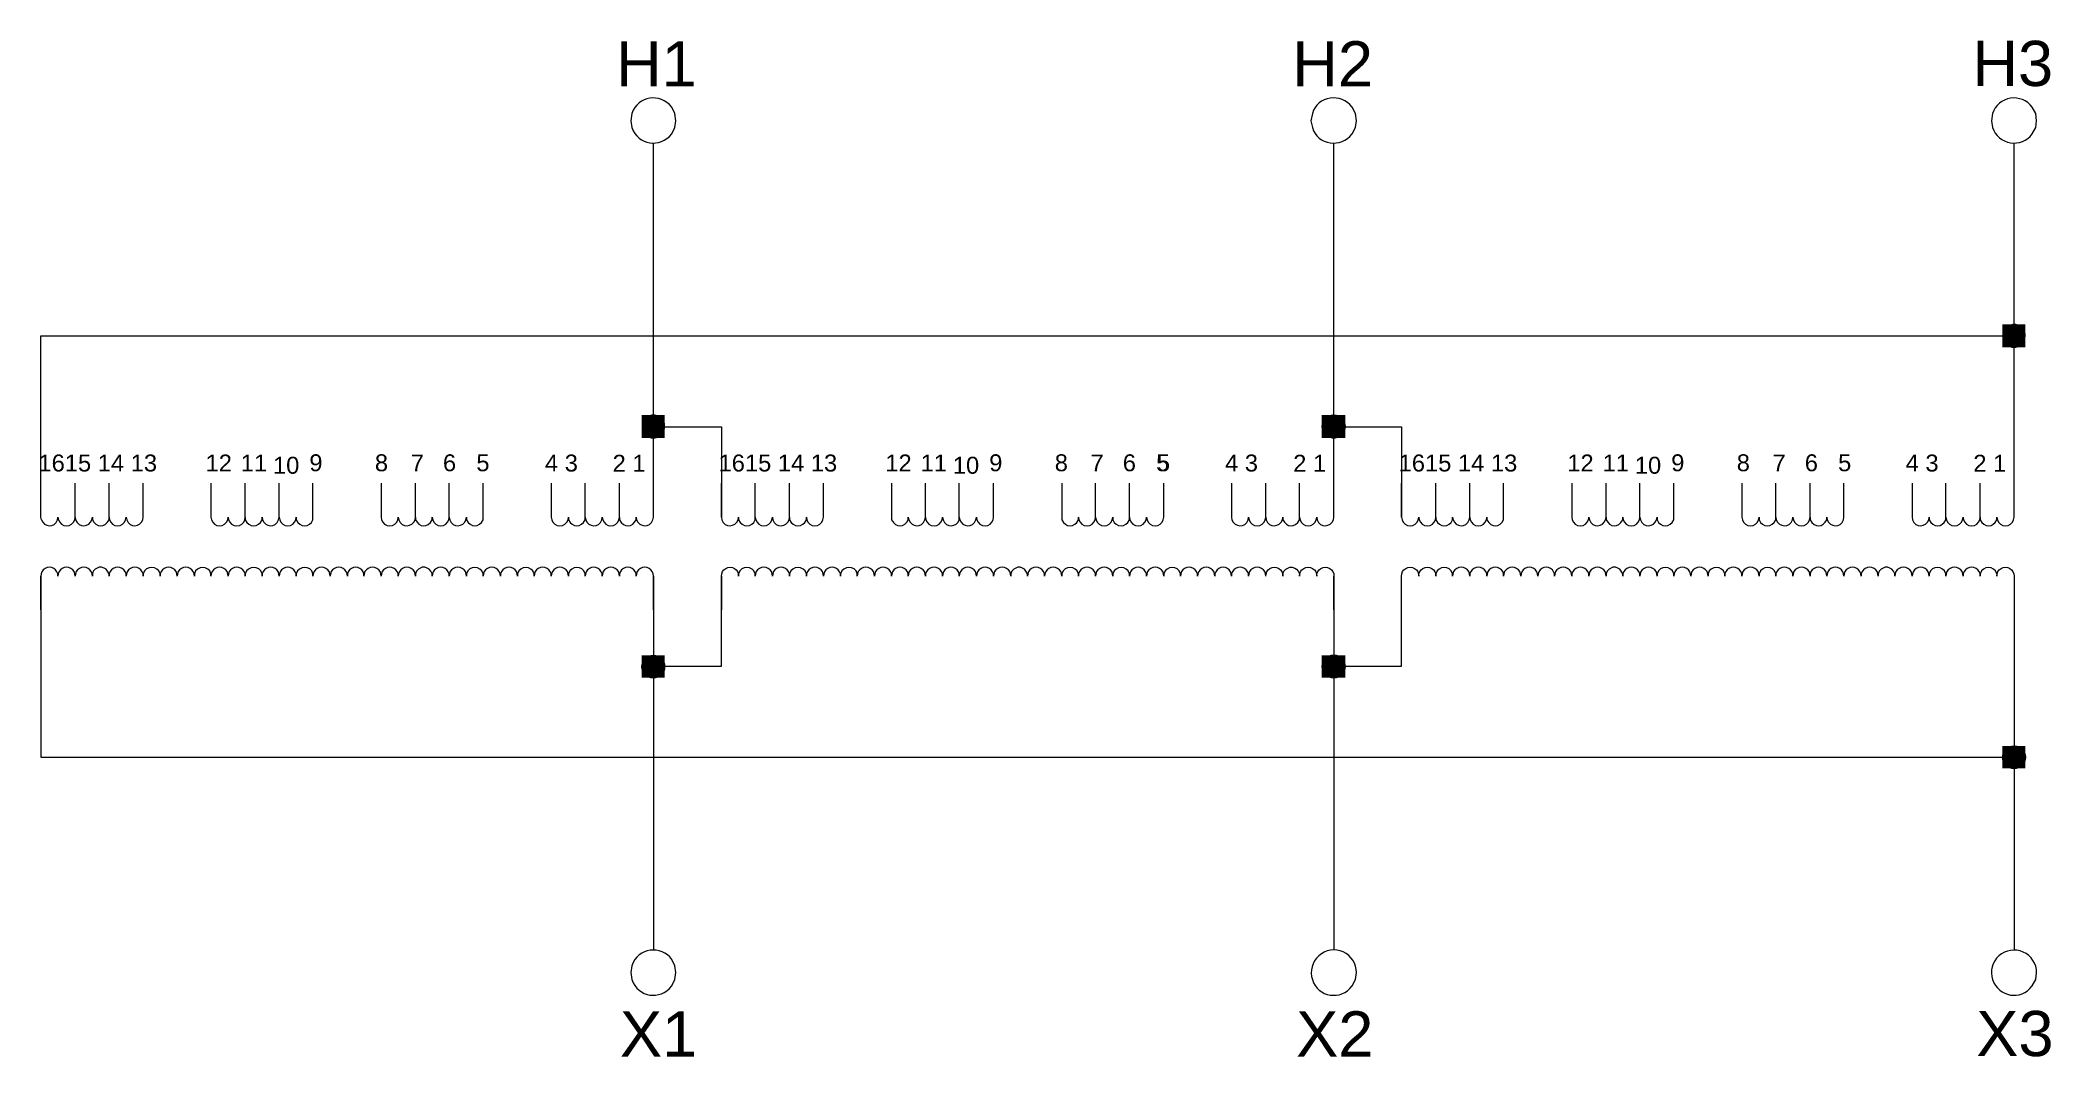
# Model space of a CAD drawing. Header units: millimetres. Extents: x 104833 to 218395, y -330386 to -125668.
# Drawn here: x 218224.1 to 218394.9, y -325532.3 to -325445.9 of the extents above.
import ezdxf

# ---------------------------------------------------------------- set-up
doc = ezdxf.new("R2010")
doc.units = ezdxf.units.MM
doc.header["$LTSCALE"] = 13
for name, color, linetype in [('PDF_几何图形', 7, 'Continuous'), ('PDF_实体填充', 7, 'Continuous'), ('PDF_文字', 7, 'Continuous')]:
    doc.layers.add(name, color=color, linetype=linetype)
doc.styles.add('PDF Arial', font='arial.ttf')

msp = doc.modelspace()

# ---------------------------------------------------------------- linework, layer by layer
at = {"layer": 'PDF_几何图形', "lineweight": 15}
for points in [[(218277.77, -325453.84), (218278.02, -325453.3), (218278.1, -325452.72), (218278.02, -325452.09), (218277.77, -325451.55)], [(218335.56, -325453.84), (218335.85, -325453.3), (218335.94, -325452.72), (218335.85, -325452.09), (218335.56, -325451.55)], [(218274.35, -325452.09), (218274.27, -325452.72), (218274.35, -325453.3)], [(218332.19, -325452.09), (218332.06, -325452.72), (218332.19, -325453.3)], [(218276.15, -325486.63), (218276.19, -325486.42), (218276.19, -325454.63)], [(218333.98, -325486.63), (218334.02, -325486.42), (218334.02, -325454.63)], [(218224.19, -325486.63), (218224.15, -325486.42), (218224.15, -325471.01), (218391.81, -325471.01)], [(218276.19, -325478.72), (218281.98, -325478.72), (218281.98, -325486.42), (218282.02, -325486.63)], [(218224.15, -325486.42), (218224.15, -325483.51)], [(218227.06, -325486.42), (218227.06, -325483.51)], [(218229.94, -325486.42), (218229.94, -325483.51)], [(218232.81, -325486.63), (218232.85, -325486.42), (218232.85, -325483.51)], [(218241.52, -325486.42), (218241.52, -325483.51)], [(218244.4, -325486.42), (218244.4, -325483.51)], [(218247.27, -325486.63), (218247.27, -325486.42), (218247.27, -325483.51)], [(218255.98, -325486.42), (218255.98, -325483.51)], [(218258.85, -325486.42), (218258.85, -325483.51)], [(218261.73, -325486.63), (218261.73, -325486.42), (218261.73, -325483.51)], [(218270.4, -325486.42), (218270.4, -325483.51)], [(218273.31, -325486.42), (218273.31, -325483.51)], [(218276.19, -325486.42), (218276.19, -325483.51)], [(218281.98, -325486.42), (218281.98, -325483.51)], [(218284.85, -325486.42), (218284.85, -325483.51)], [(218287.77, -325486.42), (218287.77, -325483.51)], [(218296.44, -325483.51), (218296.44, -325486.42), (218296.44, -325486.63)], [(218299.31, -325486.42), (218299.31, -325483.51)], [(218302.19, -325486.42), (218302.19, -325483.51)], [(218310.9, -325483.51), (218310.9, -325486.42), (218310.9, -325486.63)], [(218313.77, -325486.42), (218313.77, -325483.51)], [(218316.65, -325486.42), (218316.65, -325483.51)], [(218325.31, -325483.51), (218325.31, -325486.42), (218325.35, -325486.63)], [(218328.23, -325486.42), (218328.23, -325483.51)], [(218331.1, -325486.42), (218331.1, -325483.51)], [(218334.02, -325486.42), (218334.02, -325483.51)], [(218339.77, -325486.42), (218339.77, -325483.51)], [(218342.69, -325486.42), (218342.69, -325483.51)], [(218345.56, -325486.42), (218345.56, -325483.51)], [(218348.44, -325486.63), (218348.44, -325486.42), (218348.44, -325483.51)], [(218357.15, -325486.42), (218357.15, -325483.51)], [(218360.02, -325486.42), (218360.02, -325483.51)], [(218362.9, -325486.63), (218362.9, -325486.42), (218362.9, -325483.51)], [(218371.56, -325486.42), (218371.56, -325483.51)], [(218374.48, -325486.42), (218374.48, -325483.51)], [(218377.31, -325486.63), (218377.35, -325486.42), (218377.35, -325483.51)], [(218383.15, -325483.51), (218383.15, -325486.42), (218383.19, -325486.63)], [(218386.02, -325486.42), (218386.02, -325483.51)], [(218388.94, -325486.42), (218388.94, -325483.51)], [(218391.81, -325486.42), (218391.81, -325483.51)], [(218228.48, -325486.63), (218228.52, -325486.42), (218228.52, -325486.63)], [(218242.94, -325486.63), (218242.94, -325486.42), (218242.98, -325486.63)], [(218255.94, -325486.63), (218255.98, -325486.42), (218255.98, -325486.63)], [(218260.27, -325486.63), (218260.31, -325486.42), (218260.31, -325486.63)], [(218270.4, -325486.63), (218270.4, -325486.42), (218270.44, -325486.63)], [(218274.73, -325486.63), (218274.73, -325486.42), (218274.77, -325486.63)], [(218283.4, -325486.63), (218283.44, -325486.42), (218283.44, -325486.63)], [(218287.73, -325486.63), (218287.77, -325486.42), (218287.77, -325486.63)], [(218297.85, -325486.63), (218297.85, -325486.42), (218297.9, -325486.63)], [(218302.19, -325486.63), (218302.19, -325486.42), (218302.23, -325486.63)], [(218329.65, -325486.63), (218329.69, -325486.42), (218329.69, -325486.63)], [(218344.1, -325486.63), (218344.1, -325486.42), (218344.15, -325486.63)], [(218357.1, -325486.63), (218357.15, -325486.42), (218357.15, -325486.63)], [(218361.44, -325486.63), (218361.48, -325486.42), (218361.48, -325486.63)], [(218371.56, -325486.63), (218371.56, -325486.42), (218371.6, -325486.63)], [(218375.9, -325486.63), (218375.9, -325486.42), (218375.94, -325486.63)], [(218384.56, -325486.63), (218384.6, -325486.42), (218384.6, -325486.63)], [(218224.15, -325494.3), (218224.15, -325491.42), (218224.15, -325506.8), (218391.81, -325506.8)], [(218276.19, -325494.3), (218276.19, -325491.42), (218276.19, -325523.22)], [(218274.35, -325524.55), (218274.27, -325525.13), (218274.35, -325525.72)], [(218277.77, -325526.26), (218278.02, -325525.72), (218278.1, -325525.13), (218278.02, -325524.55), (218277.77, -325524.01)]]:
    msp.add_lwpolyline(points, dxfattribs=at)
msp.add_lwpolyline([(218393.35, -325453.84), (218393.65, -325453.3), (218393.73, -325452.72), (218393.65, -325452.09), (218393.35, -325451.55, 0.603118), (218389.98, -325452.09), (218389.9, -325452.72), (218389.98, -325453.3, 0.603118)], format="xyb", close=True, dxfattribs=at)
for points in [[(218390.35, -325486.63), (218390.35, -325486.42), (218390.4, -325486.63, 0.751515), (218391.77, -325486.63), (218391.81, -325486.42), (218391.81, -325454.63)], [(218392.48, -325471.67), (218392.69, -325471.38), (218392.77, -325471.01, 1.228858), (218390.94, -325471.38)], [(218276.85, -325479.38), (218277.1, -325479.09), (218277.15, -325478.72, 1.228858), (218275.31, -325479.09)], [(218334.02, -325478.72), (218339.77, -325478.72), (218339.77, -325486.42), (218339.81, -325486.63, 0.751515), (218341.19, -325486.63), (218341.23, -325486.42), (218341.27, -325486.63, 0.751515), (218342.65, -325486.63), (218342.69, -325486.42), (218342.69, -325486.63)], [(218238.6, -325483.51), (218238.6, -325486.42), (218238.65, -325486.63, 0.751515), (218240.02, -325486.63), (218240.06, -325486.42), (218240.1, -325486.63, 0.751515), (218241.48, -325486.63), (218241.52, -325486.42), (218241.52, -325486.63)], [(218253.06, -325483.51), (218253.06, -325486.42), (218253.1, -325486.63, 0.751515), (218254.48, -325486.63), (218254.52, -325486.42), (218254.56, -325486.63)], [(218267.52, -325483.51), (218267.52, -325486.42), (218267.56, -325486.63, 0.751515), (218268.94, -325486.63), (218268.98, -325486.42), (218268.98, -325486.63)], [(218289.19, -325486.63), (218289.19, -325486.42), (218289.23, -325486.63, 0.751515), (218290.6, -325486.63), (218290.65, -325486.42), (218290.65, -325483.51)], [(218303.6, -325486.63), (218303.65, -325486.42), (218303.69, -325486.63, 0.751515), (218305.06, -325486.63), (218305.1, -325486.42), (218305.1, -325483.51)], [(218316.65, -325486.63), (218316.65, -325486.42), (218316.69, -325486.63, 0.751515), (218318.06, -325486.63), (218318.1, -325486.42), (218318.15, -325486.63, 0.751515), (218319.52, -325486.63), (218319.56, -325486.42), (218319.56, -325483.51)], [(218354.23, -325483.51), (218354.23, -325486.42), (218354.27, -325486.63, 0.751515), (218355.65, -325486.63), (218355.69, -325486.42), (218355.73, -325486.63)], [(218368.69, -325483.51), (218368.69, -325486.42), (218368.73, -325486.63, 0.751515), (218370.1, -325486.63), (218370.15, -325486.42), (218370.15, -325486.63)], [(218225.56, -325486.63), (218225.6, -325486.42), (218225.65, -325486.63, 0.751515), (218227.02, -325486.63), (218227.06, -325486.42), (218227.1, -325486.63)], [(218229.94, -325486.63), (218229.94, -325486.42), (218229.98, -325486.63, 0.751515), (218231.35, -325486.63), (218231.4, -325486.42), (218231.44, -325486.63)], [(218244.35, -325486.63), (218244.4, -325486.42), (218244.44, -325486.63, 0.751515), (218245.81, -325486.63), (218245.85, -325486.42), (218245.85, -325486.63)], [(218257.4, -325486.63), (218257.4, -325486.42), (218257.44, -325486.63, 0.751515), (218258.81, -325486.63), (218258.85, -325486.42), (218258.9, -325486.63)], [(218271.81, -325486.63), (218271.85, -325486.42), (218271.9, -325486.63, 0.751515), (218273.27, -325486.63), (218273.31, -325486.42), (218273.31, -325486.63)], [(218284.85, -325486.63), (218284.85, -325486.42), (218284.9, -325486.63, 0.751515), (218286.27, -325486.63), (218286.31, -325486.42), (218286.35, -325486.63)], [(218299.27, -325486.63), (218299.31, -325486.42), (218299.35, -325486.63, 0.751515), (218300.73, -325486.63), (218300.77, -325486.42), (218300.81, -325486.63)], [(218312.31, -325486.63), (218312.31, -325486.42), (218312.35, -325486.63, 0.751515), (218313.73, -325486.63), (218313.77, -325486.42), (218313.81, -325486.63, 0.751515), (218315.19, -325486.63), (218315.23, -325486.42), (218315.23, -325486.63)], [(218326.73, -325486.63), (218326.77, -325486.42), (218326.81, -325486.63, 0.751515), (218328.19, -325486.63), (218328.23, -325486.42), (218328.27, -325486.63)], [(218331.1, -325486.63), (218331.1, -325486.42), (218331.15, -325486.63, 0.751515), (218332.52, -325486.63), (218332.56, -325486.42), (218332.6, -325486.63)], [(218345.52, -325486.63), (218345.56, -325486.42), (218345.6, -325486.63, 0.751515), (218346.98, -325486.63), (218347.02, -325486.42), (218347.02, -325486.63)], [(218358.56, -325486.63), (218358.56, -325486.42), (218358.6, -325486.63, 0.751515), (218359.98, -325486.63), (218360.02, -325486.42), (218360.06, -325486.63)], [(218372.98, -325486.63), (218373.02, -325486.42), (218373.06, -325486.63, 0.751515), (218374.44, -325486.63), (218374.48, -325486.42), (218374.48, -325486.63)], [(218386.02, -325486.63), (218386.02, -325486.42), (218386.06, -325486.63, 0.751515), (218387.44, -325486.63), (218387.48, -325486.42), (218387.52, -325486.63, 0.751515), (218388.9, -325486.63), (218388.94, -325486.42), (218388.94, -325486.63)], [(218232.85, -325491.22), (218232.85, -325491.42, 1.038821), (218231.4, -325491.42, 1.038821), (218229.94, -325491.42), (218229.94, -325491.22), (218229.81, -325491.01), (218229.69, -325490.84), (218229.52, -325490.76), (218229.31, -325490.67), (218229.1, -325490.67), (218228.77, -325490.84), (218228.6, -325491.01), (218228.52, -325491.22), (218228.52, -325491.42, 1.038821), (218227.06, -325491.42, 1.038821), (218225.6, -325491.42, 1.038821), (218224.15, -325491.42)], [(218237.19, -325491.22), (218237.19, -325491.42, 1.038821), (218235.73, -325491.42, 1.038821), (218234.27, -325491.42), (218234.27, -325491.22)], [(218241.52, -325491.22), (218241.52, -325491.42, 1.038821), (218240.06, -325491.42, 1.038821), (218238.6, -325491.42), (218238.6, -325491.22)], [(218245.85, -325491.22), (218245.85, -325491.42, 1.038821), (218244.4, -325491.42, 1.038821), (218242.94, -325491.42), (218242.94, -325491.22)], [(218260.31, -325491.22), (218260.31, -325491.42, 1.038821), (218258.85, -325491.42, 1.038821), (218257.4, -325491.42), (218257.4, -325491.22), (218257.27, -325491.01), (218257.15, -325490.84), (218256.98, -325490.76), (218256.77, -325490.67), (218256.56, -325490.67), (218256.23, -325490.84), (218256.06, -325491.01), (218255.98, -325491.22), (218255.98, -325491.42, 1.038821), (218254.52, -325491.42, 1.038821), (218253.06, -325491.42, 1.038821), (218251.6, -325491.42, 1.065754), (218250.19, -325491.42, 1.038821), (218248.73, -325491.42, 1.038821), (218247.27, -325491.42), (218247.27, -325491.22)], [(218264.65, -325491.22), (218264.65, -325491.42, 1.038821), (218263.19, -325491.42, 1.038821), (218261.73, -325491.42), (218261.73, -325491.22)], [(218268.98, -325491.22), (218268.98, -325491.42, 1.038821), (218267.52, -325491.42, 1.038821), (218266.06, -325491.42), (218266.06, -325491.22)], [(218276.19, -325491.42, 1.038821), (218274.73, -325491.42, 1.074477), (218273.31, -325491.42, 1.038821), (218271.85, -325491.42, 1.038821), (218270.4, -325491.42), (218270.4, -325491.22)], [(218276.19, -325499.09), (218281.98, -325499.09), (218281.98, -325491.42), (218281.98, -325494.3), (218281.98, -325491.42, -1.038821), (218283.44, -325491.42), (218283.44, -325491.22)], [(218287.77, -325491.22), (218287.77, -325491.42, 1.038821), (218286.31, -325491.42, 1.038821), (218284.85, -325491.42), (218284.85, -325491.22)], [(218292.1, -325491.22), (218292.1, -325491.42, 1.038821), (218290.65, -325491.42, 1.038821), (218289.19, -325491.42), (218289.19, -325491.22)], [(218303.65, -325491.42, 1.038821), (218302.19, -325491.42, 1.065754), (218300.77, -325491.42, 1.038821), (218299.31, -325491.42, 1.038821), (218297.85, -325491.42, 1.074477), (218296.44, -325491.42, 1.038821), (218294.98, -325491.42, 1.038821), (218293.52, -325491.42), (218293.52, -325491.22)], [(218310.9, -325491.22), (218310.9, -325491.42, 1.038821), (218309.44, -325491.42, 1.038821), (218307.98, -325491.42), (218307.98, -325491.22), (218307.85, -325491.01), (218307.73, -325490.84), (218307.56, -325490.76), (218307.35, -325490.67), (218307.15, -325490.67), (218306.81, -325490.84), (218306.65, -325491.01), (218306.56, -325491.22), (218306.56, -325491.42, 1.038821), (218305.1, -325491.42, 1.038821), (218303.65, -325491.42)], [(218315.23, -325491.22), (218315.23, -325491.42, 1.038821), (218313.77, -325491.42, 1.038821), (218312.31, -325491.42), (218312.31, -325491.22)], [(218319.56, -325491.22), (218319.56, -325491.42, 1.038821), (218318.1, -325491.42, 1.038821), (218316.65, -325491.42), (218316.65, -325491.22)], [(218328.23, -325491.42, 1.038821), (218326.77, -325491.42, 1.038821), (218325.31, -325491.42, 1.074477), (218323.9, -325491.42, 1.038821), (218322.44, -325491.42, 1.038821), (218320.98, -325491.42), (218320.98, -325491.22)], [(218328.23, -325491.42, -1.038821), (218329.69, -325491.42), (218329.69, -325491.22), (218329.77, -325491.01), (218329.94, -325490.84), (218330.27, -325490.67), (218330.48, -325490.67), (218330.69, -325490.76), (218330.85, -325490.84), (218330.98, -325491.01), (218331.1, -325491.22), (218331.1, -325491.42, -1.038821), (218332.56, -325491.42, -1.038821), (218334.02, -325491.42), (218334.02, -325494.3), (218334.02, -325491.42), (218334.02, -325523.22)], [(218334.02, -325499.09), (218339.77, -325499.09), (218339.77, -325491.42, -1.038821), (218341.23, -325491.42, -1.038821), (218342.69, -325491.42), (218342.69, -325491.22)], [(218361.48, -325491.22), (218361.48, -325491.42, 1.038821), (218360.02, -325491.42, 1.038821), (218358.56, -325491.42), (218358.56, -325491.22), (218358.44, -325491.01), (218358.31, -325490.84), (218358.15, -325490.76), (218357.94, -325490.67), (218357.73, -325490.67), (218357.4, -325490.84), (218357.23, -325491.01), (218357.15, -325491.22), (218357.15, -325491.42, 1.038821), (218355.69, -325491.42, 1.038821), (218354.23, -325491.42, 1.038821), (218352.77, -325491.42, 1.065754), (218351.35, -325491.42, 1.038821), (218349.9, -325491.42, 1.038821), (218348.44, -325491.42, 1.074477), (218347.02, -325491.42, 1.038821), (218345.56, -325491.42, 1.038821), (218344.1, -325491.42), (218344.1, -325491.22)], [(218365.81, -325491.22), (218365.81, -325491.42, 1.038821), (218364.35, -325491.42, 1.038821), (218362.9, -325491.42), (218362.9, -325491.22)], [(218370.15, -325491.22), (218370.15, -325491.42, 1.038821), (218368.69, -325491.42, 1.038821), (218367.23, -325491.42), (218367.23, -325491.22)], [(218384.6, -325491.22), (218384.6, -325491.42, 1.038821), (218383.15, -325491.42, 1.038821), (218381.69, -325491.42), (218381.69, -325491.22), (218381.56, -325491.01), (218381.44, -325490.84), (218381.27, -325490.76), (218381.06, -325490.67), (218380.85, -325490.67), (218380.52, -325490.84), (218380.35, -325491.01), (218380.27, -325491.22), (218380.27, -325491.42, 1.038821), (218378.81, -325491.42, 1.038821), (218377.35, -325491.42, 1.038821), (218375.9, -325491.42, 1.074477), (218374.48, -325491.42, 1.038821), (218373.02, -325491.42, 1.038821), (218371.56, -325491.42), (218371.56, -325491.22)], [(218388.94, -325491.22), (218388.94, -325491.42, 1.038821), (218387.48, -325491.42, 1.038821), (218386.02, -325491.42), (218386.02, -325491.22)], [(218390.35, -325491.22), (218390.35, -325491.42, -1.038821), (218391.81, -325491.42), (218391.81, -325523.22)], [(218335.56, -325526.26), (218335.85, -325525.72), (218335.94, -325525.13, 1.175792), (218332.19, -325525.72)], [(218393.35, -325526.26), (218393.65, -325525.72), (218393.73, -325525.13, 1.168864), (218389.98, -325525.72)]]:
    msp.add_lwpolyline(points, format="xyb", dxfattribs=at)
at = {"layer": 'PDF_几何图形', "lineweight": 0}
for points in [[(218390.9, -325470.76), (218390.85, -325471.01), (218390.9, -325471.22)], [(218392.65, -325471.47), (218392.73, -325471.22), (218392.77, -325471.01), (218392.73, -325470.76), (218392.65, -325470.55)], [(218333.06, -325478.47), (218333.02, -325478.72), (218333.06, -325478.92)], [(218334.85, -325479.17), (218334.94, -325478.92), (218334.98, -325478.72), (218334.94, -325478.47), (218334.85, -325478.26)]]:
    msp.add_lwpolyline(points, dxfattribs=at)
msp.add_lwpolyline([(218275.27, -325478.47, 1.155751), (218277.15, -325478.72), (218277.15, -325478.47), (218277.06, -325478.26)], format="xyb", dxfattribs=at)
at = {"layer": 'PDF_几何图形', "lineweight": 15}
for centre, radius in [((218334, -325478.7), 0.976), ((218276.18, -325499.13), 0.964), ((218334, -325499.11), 0.976), ((218391.81, -325506.83), 0.964)]:
    msp.add_circle(centre, radius, dxfattribs=at)
at = {"layer": 'PDF_几何图形', "lineweight": 0}
for centre, radius in [((218276.19, -325499.1), 0.955), ((218334.01, -325499.09), 0.967), ((218391.82, -325506.81), 0.955)]:
    msp.add_circle(centre, radius, dxfattribs=at)
at = {"layer": 'PDF_几何图形', "lineweight": 15}
for points in [[(218277.77, -325451.55), (218276.73, -325450.33), (218274.92, -325450.59), (218274.35, -325452.09)], [(218335.56, -325451.55), (218334.65, -325450.31), (218332.6, -325450.61), (218332.19, -325452.09)], [(218274.35, -325453.3), (218274.92, -325454.8), (218276.73, -325455.06), (218277.77, -325453.84)], [(218332.19, -325453.3), (218332.6, -325454.78), (218334.65, -325455.08), (218335.56, -325453.84)], [(218390.94, -325471.38), (218391.25, -325472), (218391.97, -325472.18), (218392.48, -325471.67)], [(218275.31, -325479.09), (218275.62, -325479.7), (218276.35, -325479.89), (218276.85, -325479.38)], [(218224.19, -325486.63), (218224.4, -325487.28), (218225.33, -325487.35), (218225.56, -325486.63)], [(218227.1, -325486.63), (218227.34, -325487.35), (218228.27, -325487.28), (218228.48, -325486.63)], [(218228.52, -325486.63), (218228.82, -325487.29), (218229.57, -325487.35), (218229.94, -325486.63)], [(218231.44, -325486.63), (218231.67, -325487.35), (218232.6, -325487.28), (218232.81, -325486.63)], [(218241.52, -325486.63), (218241.81, -325487.31), (218242.65, -325487.32), (218242.94, -325486.63)], [(218242.98, -325486.63), (218243.19, -325487.28), (218244.12, -325487.35), (218244.35, -325486.63)], [(218245.85, -325486.63), (218246.14, -325487.31), (218246.98, -325487.32), (218247.27, -325486.63)], [(218254.56, -325486.63), (218254.8, -325487.35), (218255.73, -325487.28), (218255.94, -325486.63)], [(218255.98, -325486.63), (218256.28, -325487.29), (218257.03, -325487.35), (218257.4, -325486.63)], [(218258.9, -325486.63), (218259.13, -325487.35), (218260.06, -325487.28), (218260.27, -325486.63)], [(218260.31, -325486.63), (218260.6, -325487.32), (218261.44, -325487.31), (218261.73, -325486.63)], [(218268.98, -325486.63), (218269.27, -325487.31), (218270.11, -325487.32), (218270.4, -325486.63)], [(218270.44, -325486.63), (218270.65, -325487.28), (218271.58, -325487.35), (218271.81, -325486.63)], [(218273.31, -325486.63), (218273.68, -325487.35), (218274.43, -325487.29), (218274.73, -325486.63)], [(218274.77, -325486.63), (218274.98, -325487.28), (218275.91, -325487.35), (218276.15, -325486.63)], [(218282.02, -325486.63), (218282.25, -325487.35), (218283.18, -325487.28), (218283.4, -325486.63)], [(218283.44, -325486.63), (218283.72, -325487.32), (218284.57, -325487.31), (218284.85, -325486.63)], [(218286.35, -325486.63), (218286.59, -325487.35), (218287.52, -325487.28), (218287.73, -325486.63)], [(218287.77, -325486.63), (218288.05, -325487.31), (218288.91, -325487.31), (218289.19, -325486.63)], [(218296.44, -325486.63), (218296.81, -325487.35), (218297.55, -325487.29), (218297.85, -325486.63)], [(218297.9, -325486.63), (218298.11, -325487.28), (218299.04, -325487.35), (218299.27, -325486.63)], [(218300.81, -325486.63), (218301.05, -325487.35), (218301.98, -325487.28), (218302.19, -325486.63)], [(218302.23, -325486.63), (218302.44, -325487.28), (218303.37, -325487.35), (218303.6, -325486.63)], [(218310.9, -325486.63), (218311.18, -325487.32), (218312.03, -325487.31), (218312.31, -325486.63)], [(218315.23, -325486.63), (218315.51, -325487.31), (218316.37, -325487.31), (218316.65, -325486.63)], [(218325.35, -325486.63), (218325.57, -325487.28), (218326.5, -325487.35), (218326.73, -325486.63)], [(218328.27, -325486.63), (218328.5, -325487.35), (218329.43, -325487.28), (218329.65, -325486.63)], [(218329.69, -325486.63), (218329.99, -325487.29), (218330.73, -325487.35), (218331.1, -325486.63)], [(218332.6, -325486.63), (218332.84, -325487.35), (218333.77, -325487.28), (218333.98, -325486.63)], [(218342.69, -325486.63), (218342.97, -325487.31), (218343.82, -325487.32), (218344.1, -325486.63)], [(218344.15, -325486.63), (218344.36, -325487.28), (218345.29, -325487.35), (218345.52, -325486.63)], [(218347.02, -325486.63), (218347.39, -325487.35), (218348.14, -325487.29), (218348.44, -325486.63)], [(218355.73, -325486.63), (218355.96, -325487.35), (218356.89, -325487.28), (218357.1, -325486.63)], [(218357.15, -325486.63), (218357.45, -325487.29), (218358.19, -325487.35), (218358.56, -325486.63)], [(218360.06, -325486.63), (218360.3, -325487.35), (218361.23, -325487.28), (218361.44, -325486.63)], [(218361.48, -325486.63), (218361.77, -325487.32), (218362.61, -325487.31), (218362.9, -325486.63)], [(218370.15, -325486.63), (218370.43, -325487.31), (218371.28, -325487.32), (218371.56, -325486.63)], [(218371.6, -325486.63), (218371.82, -325487.28), (218372.75, -325487.35), (218372.98, -325486.63)], [(218374.48, -325486.63), (218374.85, -325487.35), (218375.6, -325487.29), (218375.9, -325486.63)], [(218375.94, -325486.63), (218376.15, -325487.28), (218377.08, -325487.35), (218377.31, -325486.63)], [(218383.19, -325486.63), (218383.42, -325487.35), (218384.35, -325487.28), (218384.56, -325486.63)], [(218384.6, -325486.63), (218384.89, -325487.32), (218385.73, -325487.31), (218386.02, -325486.63)], [(218388.94, -325486.63), (218389.22, -325487.31), (218390.07, -325487.31), (218390.35, -325486.63)], [(218234.27, -325491.22), (218234.07, -325490.51), (218233.06, -325490.5), (218232.85, -325491.22)], [(218238.6, -325491.22), (218238.41, -325490.51), (218237.38, -325490.51), (218237.19, -325491.22)], [(218242.94, -325491.22), (218242.73, -325490.5), (218241.73, -325490.51), (218241.52, -325491.22)], [(218247.27, -325491.22), (218247.07, -325490.5), (218246.06, -325490.51), (218245.85, -325491.22)], [(218261.73, -325491.22), (218261.53, -325490.51), (218260.52, -325490.5), (218260.31, -325491.22)], [(218266.06, -325491.22), (218265.87, -325490.51), (218264.84, -325490.51), (218264.65, -325491.22)], [(218270.4, -325491.22), (218270.19, -325490.5), (218269.18, -325490.51), (218268.98, -325491.22)], [(218284.85, -325491.22), (218284.65, -325490.51), (218283.64, -325490.5), (218283.44, -325491.22)], [(218289.19, -325491.22), (218289, -325490.51), (218287.96, -325490.51), (218287.77, -325491.22)], [(218293.52, -325491.22), (218293.32, -325490.5), (218292.31, -325490.51), (218292.1, -325491.22)], [(218312.31, -325491.22), (218312.11, -325490.51), (218311.1, -325490.5), (218310.9, -325491.22)], [(218316.65, -325491.22), (218316.45, -325490.51), (218315.42, -325490.51), (218315.23, -325491.22)], [(218320.98, -325491.22), (218320.78, -325490.5), (218319.77, -325490.51), (218319.56, -325491.22)], [(218344.1, -325491.22), (218343.9, -325490.5), (218342.89, -325490.51), (218342.69, -325491.22)], [(218362.9, -325491.22), (218362.69, -325490.51), (218361.68, -325490.5), (218361.48, -325491.22)], [(218367.23, -325491.22), (218367.04, -325490.51), (218366, -325490.51), (218365.81, -325491.22)], [(218371.56, -325491.22), (218371.36, -325490.5), (218370.35, -325490.51), (218370.15, -325491.22)], [(218386.02, -325491.22), (218385.82, -325490.51), (218384.81, -325490.5), (218384.6, -325491.22)], [(218390.35, -325491.22), (218390.16, -325490.51), (218389.13, -325490.51), (218388.94, -325491.22)], [(218277.77, -325524.01), (218276.88, -325522.79), (218274.89, -325522.96), (218274.35, -325524.55)], [(218274.35, -325525.72), (218274.95, -325527.24), (218276.72, -325527.52), (218277.77, -325526.26)], [(218332.19, -325525.72), (218332.63, -325527.22), (218334.63, -325527.54), (218335.56, -325526.26)], [(218389.98, -325525.72), (218390.53, -325527.2), (218392.38, -325527.55), (218393.35, -325526.26)]]:
    msp.add_open_spline(points, degree=3, dxfattribs=at)
at = {"layer": 'PDF_几何图形', "lineweight": 0}
for points in [[(218392.65, -325470.55), (218392.19, -325469.76), (218391.17, -325469.91), (218390.9, -325470.76)], [(218390.9, -325471.22), (218391.09, -325472.08), (218392.21, -325472.23), (218392.65, -325471.47)], [(218277.06, -325478.26), (218276.5, -325477.48), (218275.58, -325477.6), (218275.27, -325478.47)], [(218334.85, -325478.26), (218334.41, -325477.48), (218333.32, -325477.61), (218333.06, -325478.47)], [(218333.06, -325478.92), (218333.25, -325479.79), (218334.42, -325479.94), (218334.85, -325479.17)]]:
    msp.add_open_spline(points, degree=3, dxfattribs=at)
at = {"layer": 'PDF_实体填充', "lineweight": 15, "transparency": 33554559}
for points in [[(218390.81, -325471.98), (218392.77, -325471.98), (218390.81, -325470.02), (218392.77, -325470.02)], [(218275.19, -325479.69), (218277.15, -325479.69), (218275.19, -325477.73), (218277.15, -325477.73)], [(218332.98, -325479.69), (218334.98, -325479.69), (218332.98, -325477.73), (218334.98, -325477.73)], [(218275.19, -325500.06), (218277.15, -325500.06), (218275.19, -325498.15), (218277.15, -325498.15)], [(218332.98, -325500.06), (218334.98, -325500.06), (218332.98, -325498.15), (218334.98, -325498.15)], [(218390.81, -325507.77), (218392.77, -325507.77), (218390.81, -325505.85), (218392.77, -325505.85)]]:
    msp.add_solid(points, dxfattribs=at)

# ---------------------------------------------------------------- texts
at = {"layer": 'PDF_文字', "attachment_point": 7, "style": 'PDF Arial'}
for s, insert, char_height in [('H1', (218273.02, -325449.8), 3.844), ('H2', (218330.48, -325449.8), 3.844), ('H3', (218388.27, -325449.82), 3.844), ('1615 14 13', (218223.94, -325482.55), 1.442), ('12', (218238.14, -325482.53), 1.442), ('11', (218241.13, -325482.53), 1.442), ('10', (218243.87, -325482.74), 1.442), ('9', (218246.96, -325482.53), 1.44), ('8', (218252.53, -325482.53), 1.44), ('7', (218255.58, -325482.53), 1.44), ('6', (218258.31, -325482.53), 1.44), ('5', (218261.15, -325482.53), 1.44), ('4 3', (218266.98, -325482.55), 1.442), ('2 1', (218272.73, -325482.55), 1.442), ('1615 14 13', (218281.73, -325482.55), 1.442), ('12', (218295.9, -325482.53), 1.442), ('11', (218298.9, -325482.53), 1.442), ('10', (218301.64, -325482.74), 1.442), ('9', (218304.73, -325482.53), 1.44), ('8', (218310.3, -325482.53), 1.44), ('7', (218313.34, -325482.53), 1.44), ('6', (218316.08, -325482.53), 1.44), ('5', (218318.91, -325482.53), 1.44), ('5', (218318.98, -325482.53), 1.44), ('4 3', (218324.77, -325482.55), 1.442), ('2 1', (218330.56, -325482.55), 1.442), ('1615 14 13', (218339.52, -325482.55), 1.442), ('12', (218353.85, -325482.53), 1.442), ('11', (218356.85, -325482.53), 1.442), ('10', (218359.59, -325482.74), 1.442), ('9', (218362.68, -325482.53), 1.44), ('8', (218368.25, -325482.53), 1.44), ('7', (218371.29, -325482.53), 1.44), ('6', (218374.03, -325482.53), 1.44), ('5', (218376.86, -325482.53), 1.44), ('4 3', (218382.6, -325482.55), 1.442), ('2 1', (218388.35, -325482.55), 1.442), ('X1', (218273.35, -325532.26), 3.844), ('X2', (218330.81, -325532.26), 3.844), ('X3', (218388.6, -325532.28), 3.844)]:
    msp.add_mtext(s, dxfattribs=dict(at, insert=insert, char_height=char_height))

doc.saveas('drawing.dxf')
